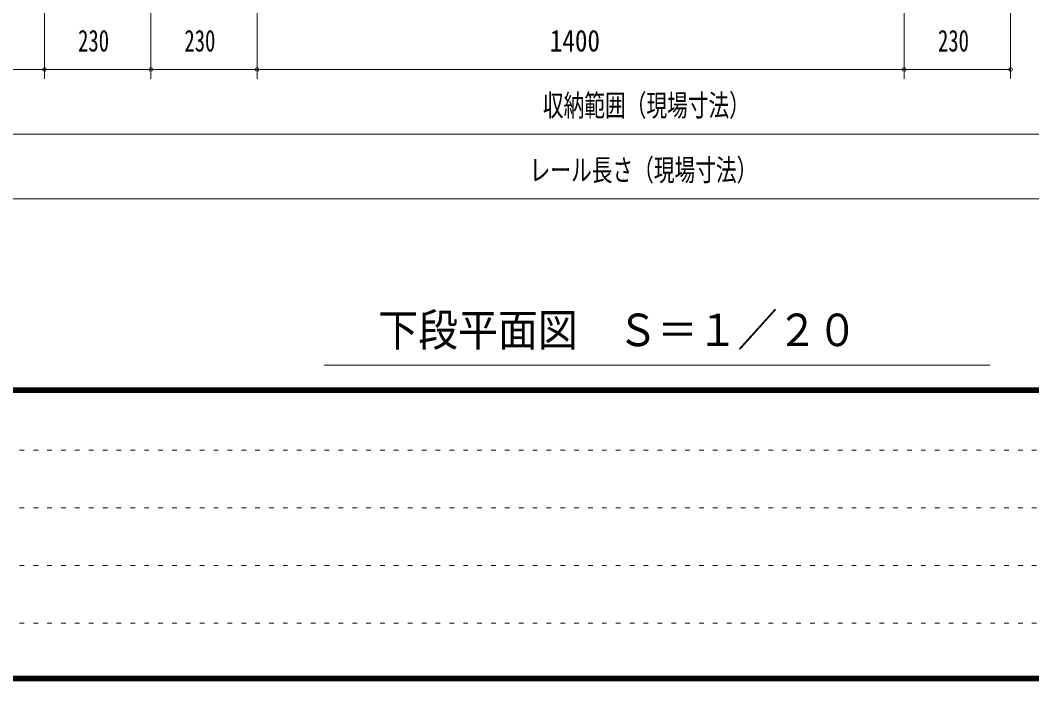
# Model space of a CAD drawing. Units: millimetres, scale not verified. Extents: x -5740 to 6033, y -4020 to 4020.
# Drawn here: x -3639 to -1451, y -4020 to -2590 of the extents above; entities that cross this region are included whole.
import ezdxf
from ezdxf.enums import TextEntityAlignment as Align

# ---------------------------------------------------------------- set-up
doc = ezdxf.new("R2010")
doc.units = ezdxf.units.MM
doc.header["$LTSCALE"] = 10
doc.linetypes.add('USER1', pattern=[3, 1, -2])
doc.layers.add('0-C_2ラック-F寸法', color=3, linetype='Continuous', lineweight=18)
doc.layers.add('1-0_F-F4PAPAER', color=5, linetype='Continuous', lineweight=18)
doc.styles.add('ＭＳ ゴシック', font='')
doc.styles.get('ＭＳ ゴシック').set_extended_font_data('MS Gothic')

msp = doc.modelspace()

# ---------------------------------------------------------------- linework, layer by layer
at = {"layer": '0-C_2ラック-F寸法'}
for p, q in [((-3586.25, -2716.6), (-3586.25, -1061.79)), ((-3356.25, -2716.6), (-3356.25, -1061.79)), ((-3126.25, -2716.6), (-3126.25, -1061.79)), ((-1726.25, -2716.6), (-1726.25, -1061.79)), ((-1496.25, -2716.6), (-1496.25, -1061.79)), ((-3816.25, -2696.6), (-3586.25, -2696.6)), ((-3586.25, -2696.6), (-3356.25, -2696.6)), ((-3356.25, -2696.6), (-3126.25, -2696.6)), ((-3126.25, -2696.6), (-1726.25, -2696.6)), ((-1726.25, -2696.6), (-1496.25, -2696.6)), ((-4326.25, -2836.6), (-296.25, -2836.6)), ((-4466.25, -2976.6), (-156.25, -2976.6)), ((-2981.25, -3336.6), (-1541.25, -3336.6))]:
    msp.add_line(p, q, dxfattribs=at)
for centre, start, end in [((-3586.25, -2696.6), 0, 180), ((-3586.25, -2696.6), 180, 0), ((-3356.25, -2696.6), 0, 180), ((-3356.25, -2696.6), 180, 0), ((-3126.25, -2696.6), 0, 180), ((-3126.25, -2696.6), 180, 0), ((-1726.25, -2696.6), 0, 180), ((-1726.25, -2696.6), 180, 0), ((-1496.25, -2696.6), 0, 180), ((-1496.25, -2696.6), 180, 0)]:
    msp.add_arc(centre, 4, start, end, dxfattribs=at)
at = {"layer": '1-0_F-F4PAPAER'}
for p, q in [((-5730.04, -3385.87), (5729.96, -3385.87)), ((5729.96, -3386.87), (-5730.04, -3386.87)), ((-5730.04, -3387.87), (5729.96, -3387.87)), ((5729.96, -3388.87), (-5730.04, -3388.87)), ((-5730.04, -3389.87), (5729.96, -3389.87)), ((5729.96, -3390.87), (-5730.04, -3390.87)), ((-5730.04, -3391.87), (5729.96, -3391.87)), ((5729.96, -3392.87), (-5730.04, -3392.87)), ((-5730.04, -3393.87), (5729.96, -3393.87)), ((5729.96, -3394.87), (-5730.04, -3394.87)), ((-5730.04, -3395.87), (5729.96, -3395.87))]:
    msp.add_line(p, q, dxfattribs=at)
at = {"layer": '1-0_F-F4PAPAER', "color": 6, "linetype": 'USER1'}
for p, q in [((1559.96, -3520.67), (-5740.04, -3520.67)), ((-5740.04, -3645.47), (1559.96, -3645.47)), ((1559.96, -3770.27), (-5740.04, -3770.27)), ((-5740.04, -3895.07), (556.76, -3895.07))]:
    msp.add_line(p, q, dxfattribs=at)
at = {"layer": '1-0_F-F4PAPAER'}
for points in [[(5739.96, 4020.13), (-5740.04, 4020.13), (-5740.04, -4019.87), (5739.96, -4019.87)], [(5738.96, 4019.13), (5738.96, -4018.87), (-5739.04, -4018.87), (-5739.04, 4019.13)], [(5737.96, 4018.13), (5737.96, -4017.87), (-5738.04, -4017.87), (-5738.04, 4018.13)], [(5736.96, 4017.13), (5736.96, -4016.87), (-5737.04, -4016.87), (-5737.04, 4017.13)], [(5735.96, 4016.13), (5735.96, -4015.87), (-5736.04, -4015.87), (-5736.04, 4016.13)], [(5734.96, 4015.13), (5734.96, -4014.87), (-5735.04, -4014.87), (-5735.04, 4015.13)], [(5733.96, 4014.13), (5733.96, -4013.87), (-5734.04, -4013.87), (-5734.04, 4014.13)], [(5732.96, 4013.13), (5732.96, -4012.87), (-5733.04, -4012.87), (-5733.04, 4013.13)], [(5731.96, 4012.13), (5731.96, -4011.87), (-5732.04, -4011.87), (-5732.04, 4012.13)], [(5730.96, 4011.13), (5730.96, -4010.87), (-5731.04, -4010.87), (-5731.04, 4011.13)], [(5729.96, 4010.13), (5729.96, -4009.87), (-5730.04, -4009.87), (-5730.04, 4010.13)]]:
    msp.add_lwpolyline(points, close=True, dxfattribs=at)

# ---------------------------------------------------------------- texts
at = {"layer": '0-C_2ラック-F寸法', "color": 7, "style": 'ＭＳ ゴシック'}
for s, height, width, p in [('230', 46.89, 0.7, (-3513.38, -2671.8)), ('230', 46.89, 0.7, (-3283.38, -2671.8)), ('1400', 46.89, 0.85, (-2492.89, -2671.8)), ('230', 46.89, 0.7, (-1653.38, -2671.8)), ('収納範囲（現場寸法）', 46.89, 0.7, (-2507.92, -2811.8)), ('レール長さ（現場寸法）', 46.89, 0.7, (-2536.6, -2951.8)), ('下段平面図\u3000Ｓ＝１／２０', 70.33, 0.9, (-2864.07, -3316.6))]:
    msp.add_text(s, height=height, dxfattribs=dict(at, width=width)).set_placement(p, align=Align.BOTTOM_LEFT)

doc.saveas('drawing.dxf')
